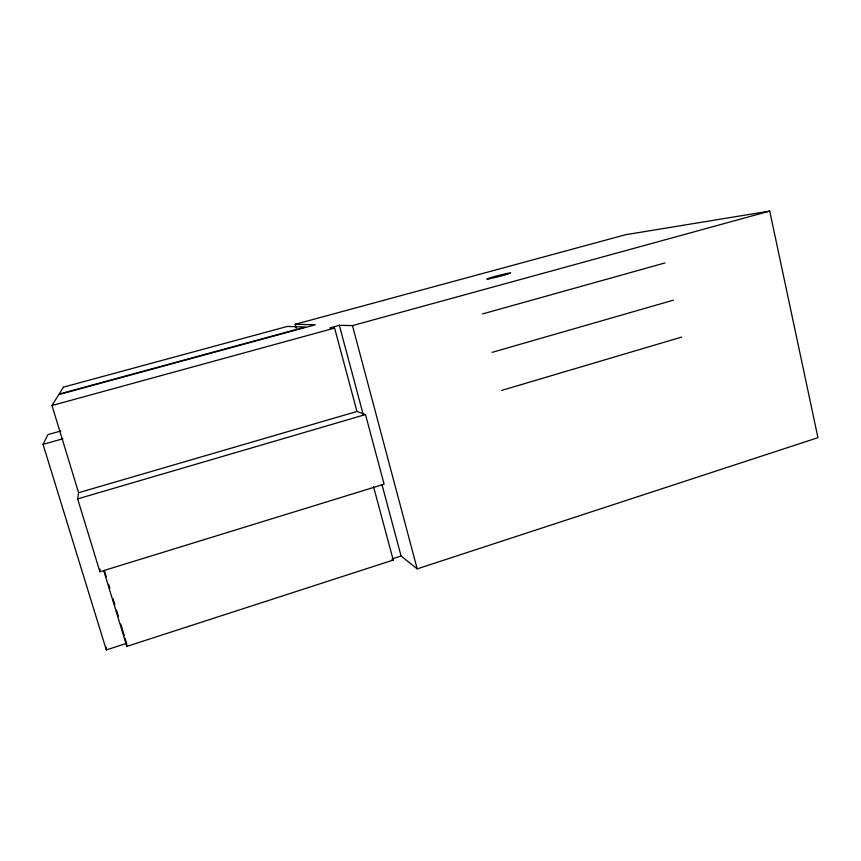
<?xml version="1.0" encoding="UTF-8"?>
<svg xmlns="http://www.w3.org/2000/svg" width="861" height="861" viewBox="0 0 861 861"><rect width="100%" height="100%" fill="white"/><g stroke="black" fill="none" stroke-linecap="round" stroke-linejoin="round"><path stroke-width="1.29" d="M99.908 571.769L77.641 498.896L78.599 492.718L356.971 411.45L365.495 414.55L384.114 484.194L99.908 571.769L99.962 569.11M373.513 486.626L393.24 560.059L126.815 646.396L126.621 643.35L106.312 649.915L43.05 444.351L47.925 434.611L60.862 430.995M78.599 492.718L51.983 405.52L58.774 394.629L315.32 324.769L295.14 324.317L296.206 328.213M382.015 484.743L401.086 556.023L417.198 568.873L817.95 437.668L769.723 211.085L625.699 234.698L295.14 324.317M401.086 556.023L391.949 558.983L393.24 560.059M501.619 390.431L681.729 337.06M77.641 498.896L365.495 414.55M492.094 352.364L673.367 300.177M43.05 444.351L62.885 438.776M482.494 313.942L664.929 262.96M356.971 411.45L334.595 328.084L329.828 327.912L339.342 325.307L352.472 325.609L769.723 211.085M51.983 405.52L334.595 328.084M104.353 570.348L106.312 576.752M108.647 584.436L109.821 588.278M112.952 598.524L114.9 604.928M116.461 610.051L118.42 616.454M120.755 624.139L124.275 635.666M125.06 638.227L126.223 642.069M103.707 570.606L126.815 646.396M339.342 325.307L363.277 414.744M352.472 325.609L417.198 568.873M106.301 647.257L106.312 649.915M63.445 387.138L59.118 394.058L305.289 327.051L287.348 326.427L63.445 387.138M489.048 278.835A12.431 0.581 -14.4 0 0 509.723 273.421A12.431 0.581 -14.4 0 0 497.001 275.854A12.431 0.581 -14.4 0 0 489.048 278.835"/></g></svg>
